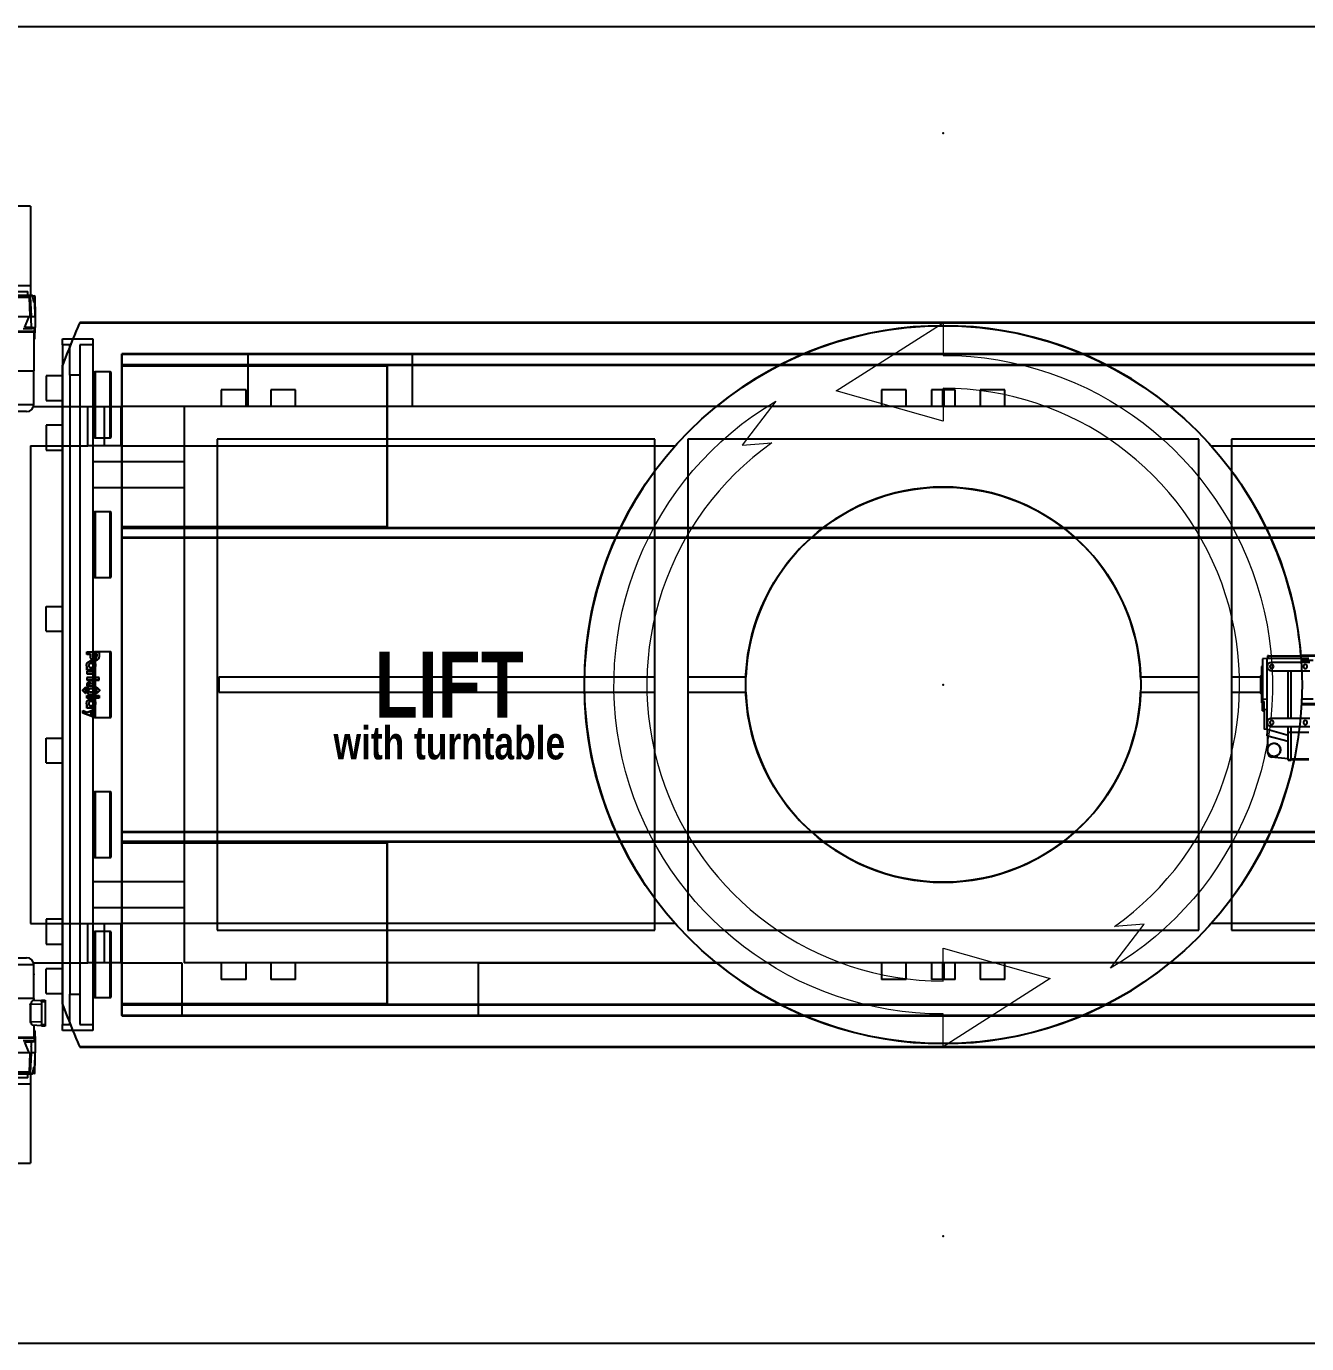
# Model space of a CAD drawing. Header units: millimetres. Extents: x 1215 to 9785, y -901 to 5802.
# Drawn here: x 1698.1 to 2086.9, y 5226.5 to 5626.5 of the extents above; entities that cross this region are included whole.
import ezdxf

# ---------------------------------------------------------------- set-up
doc = ezdxf.new("R2010")
doc.units = ezdxf.units.MM
doc.set_wipeout_variables(frame=1)
doc.linetypes.add('PHANTOM', pattern=[12.7, 6.35, -1.27, 1.27, -1.27, 1.27, -1.27])
doc.layers.add('PK24-LABEL', color=7, linetype='Continuous')
doc.layers.add('PK24-LOGO', color=7, linetype='Continuous')
for name, color, linetype, true_color in [('PK24-SYS-ROOM', 8, 'Continuous', 0x808080), ('PK24E-COMP-PALLET', 132, 'Continuous', 0x00b7c8), ('PK24E-HELPER', 253, 'PHANTOM', 0xa1a1a1), ('PK24E-SYS-LIFT', 31, 'Continuous', 0xffcc5a)]:
    doc.layers.add(name, color=color, linetype=linetype, true_color=true_color)
doc.layers.add('PK24E-TTARROW', color=20, linetype='Continuous', lineweight=20, true_color=0xf54b32)
doc.styles.add('Impact', font='impact.ttf', dxfattribs={"height": 5})

# ---------------------------------------------------------------- blocks, each defined once
blk = doc.blocks.new('LOGO----DECOR-PK24')
at = {"layer": 'PK24-LOGO'}
for p, q in [((-10, 2.13), (-8.71, 2.13)), ((-10, -1.62), (-10, 2.13)), ((-9.29, 1.47), (-9.29, 0.11)), ((-8.76, 1.47), (-9.29, 1.47)), ((-9.29, 0.11), (-8.76, 0.11)), ((-8.61, 1.46), (-8.76, 1.47)), ((-8.76, 0.11), (-8.61, 0.13)), ((-8.71, 2.13), (-8.43, 2.11)), ((-8.48, 1.42), (-8.61, 1.46)), ((-8.61, 0.13), (-8.48, 0.17)), ((-8.36, 1.35), (-8.48, 1.42)), ((-8.48, 0.17), (-8.36, 0.23)), ((-8.43, 2.11), (-8.3, 2.07)), ((-8.26, 1.27), (-8.36, 1.35)), ((-8.36, 0.23), (-8.26, 0.31)), ((-8.3, 2.07), (-8.17, 2.03)), ((-8.19, 1.17), (-8.26, 1.27)), ((-8.26, 0.31), (-8.19, 0.41)), ((-8.13, 1.05), (-8.19, 1.17)), ((-8.19, 0.41), (-8.13, 0.53)), ((-8.17, 2.03), (-7.94, 1.9)), ((-8.09, 0.93), (-8.13, 1.05)), ((-8.13, 0.53), (-8.09, 0.66)), ((-8.08, 0.79), (-8.09, 0.93)), ((-8.09, 0.66), (-8.08, 0.79)), ((-7.94, 1.9), (-7.74, 1.74)), ((-7.74, 1.74), (-7.58, 1.55)), ((-7.58, 0.04), (-7.74, -0.16)), ((-7.58, 1.55), (-7.46, 1.32)), ((-7.46, 0.27), (-7.58, 0.04)), ((-7.46, 1.32), (-7.38, 1.06)), ((-7.38, 0.52), (-7.46, 0.27)), ((-7.38, 1.06), (-7.36, 0.79)), ((-7.36, 0.79), (-7.38, 0.52)), ((-7.19, -0.02), (-7.16, 0.13)), ((-7.16, 0.13), (-7.11, 0.26)), ((-7.11, 0.26), (-6.98, 0.49)), ((-6.98, 0.49), (-6.82, 0.68)), ((-6.82, 0.68), (-6.62, 0.82)), ((-6.62, 0.82), (-6.41, 0.92)), ((-6.42, 0.06), (-6.48, -0.05)), ((-6.33, 0.17), (-6.42, 0.06)), ((-6.41, 0.92), (-6.19, 0.98)), ((-6.23, 0.25), (-6.33, 0.17)), ((-6.11, 0.31), (-6.23, 0.25)), ((-6.19, 0.98), (-5.97, 1)), ((-5.98, 0.35), (-6.11, 0.31)), ((-5.84, 0.36), (-5.98, 0.35)), ((-5.97, 1), (-5.74, 0.98)), ((-5.71, 0.35), (-5.84, 0.36)), ((-5.74, 0.98), (-5.53, 0.92)), ((-5.58, 0.31), (-5.71, 0.35)), ((-5.47, 0.24), (-5.58, 0.31)), ((-5.53, 0.92), (-5.35, 0.82)), ((-5.37, 0.16), (-5.47, 0.24)), ((-5.29, 0.06), (-5.37, 0.16)), ((-5.35, 0.82), (-5.21, 0.7)), ((-5.23, -0.06), (-5.29, 0.06)), ((-5.21, 0.7), (-5.21, 0.95)), ((-5.21, 0.95), (-4.5, 0.95)), ((-4.5, 0.95), (-4.5, -1.62)), ((-3.41, 0.95), (-4.11, 0.95)), ((-4.11, 0.95), (-4.11, -1.62)), ((-3.41, 0.53), (-3.41, 0.95)), ((-3.36, 0.62), (-3.41, 0.53)), ((-3.37, -0.03), (-3.32, 0.06)), ((-3.29, 0.71), (-3.36, 0.62)), ((-3.32, 0.06), (-3.26, 0.13)), ((-3.22, 0.78), (-3.29, 0.71)), ((-3.26, 0.13), (-3.19, 0.19)), ((-3.14, 0.84), (-3.22, 0.78)), ((-3.19, 0.19), (-3.11, 0.23)), ((-3.05, 0.89), (-3.14, 0.84)), ((-3.11, 0.23), (-3.02, 0.26)), ((-2.94, 0.92), (-3.05, 0.89)), ((-3.02, 0.26), (-2.92, 0.27)), ((-2.83, 0.94), (-2.94, 0.92)), ((-2.92, 0.27), (-2.42, 0.27)), ((-2.7, 0.95), (-2.83, 0.94)), ((-2.42, 0.95), (-2.7, 0.95)), ((-2.42, 0.27), (-2.42, 0.95)), ((-1.42, 2.13), (-2.13, 2.13)), ((-2.13, 2.13), (-2.13, -1.62)), ((-1.42, -1.62), (-1.42, 2.13)), ((-0.37, 0.95), (-1.42, -0.33)), ((-0.61, -0.33), (0.44, 0.95)), ((0.44, 0.95), (-0.37, 0.95)), ((0.44, 0.19), (0.36, -0.06)), ((0.56, 0.41), (0.44, 0.19)), ((0.72, 0.61), (0.56, 0.41)), ((0.92, 0.77), (0.72, 0.61)), ((0.77, 1.32), (0.79, 1.37)), ((0.78, 1.26), (0.77, 1.32)), ((0.81, 1.24), (0.78, 1.26)), ((0.79, 1.37), (1.61, 2.19)), ((0.85, 1.23), (0.81, 1.24)), ((0.89, 1.24), (0.85, 1.23)), ((1.07, 1.32), (0.89, 1.24)), ((1.15, 0.9), (0.92, 0.77)), ((1.27, 1.37), (1.07, 1.32)), ((1.07, -0.08), (1.13, 0.03)), ((1.13, 0.03), (1.21, 0.12)), ((1.4, 0.98), (1.15, 0.9)), ((1.21, 0.12), (1.3, 0.2)), ((1.46, 1.41), (1.27, 1.37)), ((1.3, 0.2), (1.41, 0.26)), ((1.67, 1), (1.4, 0.98)), ((1.41, 0.26), (1.54, 0.3)), ((1.67, 1.42), (1.46, 1.41)), ((1.54, 0.3), (1.67, 0.31)), ((1.61, 2.19), (1.67, 2.21)), ((1.67, 2.21), (1.73, 2.19)), ((1.87, 1.41), (1.67, 1.42)), ((1.94, 0.98), (1.67, 1)), ((1.67, 0.31), (1.8, 0.3)), ((1.73, 2.19), (2.54, 1.37)), ((1.8, 0.3), (1.92, 0.26)), ((2.07, 1.37), (1.87, 1.41)), ((1.92, 0.26), (2.03, 0.2)), ((2.19, 0.9), (1.94, 0.98)), ((2.03, 0.2), (2.13, 0.12)), ((2.26, 1.32), (2.07, 1.37)), ((2.13, 0.12), (2.2, 0.03)), ((2.41, 0.77), (2.19, 0.9)), ((2.2, 0.03), (2.26, -0.08)), ((2.45, 1.24), (2.26, 1.32)), ((2.61, 0.61), (2.41, 0.77)), ((2.48, 1.23), (2.45, 1.24)), ((2.52, 1.24), (2.48, 1.23)), ((2.55, 1.26), (2.52, 1.24)), ((2.54, 1.37), (2.57, 1.32)), ((2.57, 1.32), (2.55, 1.26)), ((2.78, 0.41), (2.61, 0.61)), ((2.9, 0.19), (2.78, 0.41)), ((2.98, -0.06), (2.9, 0.19)), ((3.31, 2.13), (4.01, 2.13)), ((3.31, -1.62), (3.31, 2.13)), ((4.01, 2.13), (4.01, -1.62)), ((4.37, -0.02), (4.4, 0.13)), ((4.4, 0.13), (4.45, 0.26)), ((4.45, 0.26), (4.58, 0.49)), ((4.58, 0.49), (4.74, 0.68)), ((4.74, 0.68), (4.93, 0.82)), ((4.93, 0.82), (5.15, 0.92)), ((5.14, 0.06), (5.08, -0.05)), ((5.23, 0.17), (5.14, 0.06)), ((5.15, 0.92), (5.37, 0.98)), ((5.33, 0.25), (5.23, 0.17)), ((5.45, 0.31), (5.33, 0.25)), ((5.37, 0.98), (5.59, 1)), ((5.58, 0.35), (5.45, 0.31)), ((5.72, 0.36), (5.58, 0.35)), ((5.59, 1), (5.82, 0.98)), ((5.85, 0.35), (5.72, 0.36)), ((5.82, 0.98), (6.03, 0.92)), ((5.98, 0.31), (5.85, 0.35)), ((6.09, 0.24), (5.98, 0.31)), ((6.03, 0.92), (6.21, 0.82)), ((6.19, 0.16), (6.09, 0.24)), ((6.27, 0.06), (6.19, 0.16)), ((6.21, 0.82), (6.35, 0.7)), ((6.32, -0.06), (6.27, 0.06)), ((6.35, 0.7), (6.35, 0.95)), ((6.35, 0.95), (7.06, 0.95)), ((7.06, 0.95), (7.06, -1.62)), ((8.33, -1.51), (7.31, 0.95)), ((7.31, 0.95), (8.05, 0.95)), ((8.05, 0.95), (8.68, -0.63)), ((10, 0.95), (8.51, -2.81)), ((8.68, -0.63), (9.27, 0.95)), ((9.27, 0.95), (10, 0.95)), ((-9.29, -1.62), (-10, -1.62)), ((-8.71, -0.55), (-9.29, -0.55)), ((-9.29, -0.55), (-9.29, -1.62)), ((-8.43, -0.52), (-8.71, -0.55)), ((-8.3, -0.49), (-8.43, -0.52)), ((-8.17, -0.44), (-8.3, -0.49)), ((-7.94, -0.32), (-8.17, -0.44)), ((-7.74, -0.16), (-7.94, -0.32)), ((-7.22, -0.33), (-7.21, -0.17)), ((-7.21, -0.5), (-7.22, -0.33)), ((-7.21, -0.17), (-7.19, -0.02)), ((-7.19, -0.65), (-7.21, -0.5)), ((-7.16, -0.79), (-7.19, -0.65)), ((-7.1, -0.92), (-7.16, -0.79)), ((-6.97, -1.15), (-7.1, -0.92)), ((-6.81, -1.34), (-6.97, -1.15)), ((-6.62, -1.48), (-6.81, -1.34)), ((-6.41, -1.59), (-6.62, -1.48)), ((-6.52, -0.18), (-6.53, -0.33)), ((-6.53, -0.33), (-6.52, -0.47)), ((-6.48, -0.05), (-6.52, -0.18)), ((-6.52, -0.47), (-6.48, -0.6)), ((-6.48, -0.6), (-6.42, -0.72)), ((-6.42, -0.72), (-6.33, -0.82)), ((-6.19, -1.65), (-6.41, -1.59)), ((-6.33, -0.82), (-6.23, -0.9)), ((-6.23, -0.9), (-6.11, -0.97)), ((-5.98, -1.67), (-6.19, -1.65)), ((-6.11, -0.97), (-5.98, -1.01)), ((-5.98, -1.01), (-5.84, -1.02)), ((-5.74, -1.65), (-5.98, -1.67)), ((-5.84, -1.02), (-5.71, -1.01)), ((-5.53, -1.57), (-5.74, -1.65)), ((-5.71, -1.01), (-5.58, -0.97)), ((-5.58, -0.97), (-5.47, -0.9)), ((-5.35, -1.47), (-5.53, -1.57)), ((-5.47, -0.9), (-5.37, -0.82)), ((-5.37, -0.82), (-5.29, -0.72)), ((-5.21, -1.33), (-5.35, -1.47)), ((-5.29, -0.72), (-5.23, -0.6)), ((-5.2, -0.19), (-5.23, -0.06)), ((-5.23, -0.6), (-5.2, -0.47)), ((-5.21, -1.62), (-5.21, -1.33)), ((-5.21, -1.33), (-5.21, -1.33)), ((-4.5, -1.62), (-5.21, -1.62)), ((-5.19, -0.33), (-5.2, -0.19)), ((-5.2, -0.47), (-5.19, -0.33)), ((-4.11, -1.62), (-3.41, -1.62)), ((-3.41, -0.21), (-3.4, -0.12)), ((-3.41, -1.62), (-3.41, -0.21)), ((-3.4, -0.12), (-3.37, -0.03)), ((-2.13, -1.62), (-1.42, -1.62)), ((-1.42, -0.33), (-0.37, -1.62)), ((0.44, -1.62), (-0.61, -0.33)), ((-0.37, -1.62), (0.44, -1.62)), ((0.36, -0.06), (0.33, -0.33)), ((0.33, -0.33), (0.36, -0.6)), ((0.36, -0.6), (0.44, -0.85)), ((0.44, -0.85), (0.56, -1.08)), ((0.56, -1.08), (0.72, -1.28)), ((0.72, -1.28), (0.92, -1.44)), ((0.77, -1.98), (0.78, -1.93)), ((0.79, -2.04), (0.77, -1.98)), ((0.78, -1.93), (0.81, -1.9)), ((1.61, -2.85), (0.79, -2.04)), ((0.81, -1.9), (0.85, -1.89)), ((0.85, -1.89), (0.89, -1.9)), ((0.89, -1.9), (1.07, -1.98)), ((0.92, -1.44), (1.15, -1.56)), ((1.02, -0.33), (1.03, -0.2)), ((1.03, -0.46), (1.02, -0.33)), ((1.03, -0.2), (1.07, -0.08)), ((1.07, -0.59), (1.03, -0.46)), ((1.13, -0.7), (1.07, -0.59)), ((1.07, -1.98), (1.27, -2.04)), ((1.21, -0.79), (1.13, -0.7)), ((1.15, -1.56), (1.4, -1.64)), ((1.3, -0.87), (1.21, -0.79)), ((1.27, -2.04), (1.46, -2.07)), ((1.41, -0.93), (1.3, -0.87)), ((1.4, -1.64), (1.67, -1.67)), ((1.54, -0.97), (1.41, -0.93)), ((1.46, -2.07), (1.67, -2.09)), ((1.67, -0.98), (1.54, -0.97)), ((1.67, -2.88), (1.61, -2.85)), ((1.8, -0.97), (1.67, -0.98)), ((1.67, -1.67), (1.94, -1.64)), ((1.67, -2.09), (1.87, -2.07)), ((1.73, -2.85), (1.67, -2.88)), ((2.54, -2.04), (1.73, -2.85)), ((1.92, -0.93), (1.8, -0.97)), ((1.87, -2.07), (2.07, -2.04)), ((2.03, -0.87), (1.92, -0.93)), ((1.94, -1.64), (2.19, -1.56)), ((2.13, -0.79), (2.03, -0.87)), ((2.07, -2.04), (2.26, -1.98)), ((2.2, -0.7), (2.13, -0.79)), ((2.19, -1.56), (2.41, -1.44)), ((2.26, -0.59), (2.2, -0.7)), ((2.26, -0.08), (2.3, -0.2)), ((2.3, -0.46), (2.26, -0.59)), ((2.26, -1.98), (2.45, -1.9)), ((2.3, -0.2), (2.31, -0.33)), ((2.31, -0.33), (2.3, -0.46)), ((2.41, -1.44), (2.61, -1.28)), ((2.45, -1.9), (2.48, -1.89)), ((2.48, -1.89), (2.52, -1.9)), ((2.52, -1.9), (2.55, -1.93)), ((2.57, -1.98), (2.54, -2.04)), ((2.55, -1.93), (2.57, -1.98)), ((2.61, -1.28), (2.78, -1.08)), ((2.78, -1.08), (2.9, -0.85)), ((2.9, -0.85), (2.98, -0.6)), ((3, -0.33), (2.98, -0.06)), ((2.98, -0.6), (3, -0.33)), ((4.01, -1.62), (3.31, -1.62)), ((4.34, -0.17), (4.37, -0.02)), ((4.34, -0.33), (4.34, -0.17)), ((4.34, -0.5), (4.34, -0.33)), ((4.37, -0.65), (4.34, -0.5)), ((4.4, -0.79), (4.37, -0.65)), ((4.46, -0.92), (4.4, -0.79)), ((4.59, -1.15), (4.46, -0.92)), ((4.75, -1.34), (4.59, -1.15)), ((4.94, -1.48), (4.75, -1.34)), ((5.15, -1.59), (4.94, -1.48)), ((5.04, -0.18), (5.03, -0.33)), ((5.03, -0.33), (5.04, -0.47)), ((5.08, -0.05), (5.04, -0.18)), ((5.04, -0.47), (5.08, -0.6)), ((5.08, -0.6), (5.14, -0.72)), ((5.14, -0.72), (5.23, -0.82)), ((5.37, -1.65), (5.15, -1.59)), ((5.23, -0.82), (5.33, -0.9)), ((5.33, -0.9), (5.45, -0.97)), ((5.58, -1.67), (5.37, -1.65)), ((5.45, -0.97), (5.58, -1.01)), ((5.58, -1.01), (5.72, -1.02)), ((5.81, -1.65), (5.58, -1.67)), ((5.72, -1.02), (5.85, -1.01)), ((6.03, -1.57), (5.81, -1.65)), ((5.85, -1.01), (5.98, -0.97)), ((5.98, -0.97), (6.09, -0.9)), ((6.21, -1.47), (6.03, -1.57)), ((6.09, -0.9), (6.19, -0.82)), ((6.19, -0.82), (6.27, -0.72)), ((6.35, -1.33), (6.21, -1.47)), ((6.27, -0.72), (6.32, -0.6)), ((6.36, -0.19), (6.32, -0.06)), ((6.32, -0.6), (6.36, -0.47)), ((6.35, -1.62), (6.35, -1.33)), ((6.35, -1.33), (6.35, -1.33)), ((7.06, -1.62), (6.35, -1.62)), ((6.37, -0.33), (6.36, -0.19)), ((6.36, -0.47), (6.37, -0.33)), ((7.8, -2.81), (8.33, -1.51)), ((8.51, -2.81), (7.8, -2.81))]:
    blk.add_line(p, q, dxfattribs=at)
blk = doc.blocks.new('*U17')
blk.add_wipeout([(-262.27, 110), (262.27, 110), (267.5, 96.99), (267.5, -96.99), (262.27, -110), (-262.27, -110), (-267.5, -96.99), (-267.5, 96.99)])
at = {"layer": 'PK24E-COMP-PALLET'}
for p, q in [((262.27, 110), (-262.27, 110)), ((249.45, 100.42), (-249.45, 100.42)), ((249.45, -100.42), (249.45, 100.42)), ((249.45, 97.11), (-249.45, 97.11)), ((168.92, 47.89), (168.92, 96.89)), ((249.45, 96.89), (168.92, 96.89)), ((267.5, -96.99), (267.5, 96.99)), ((249.45, 47.67), (-249.45, 47.67)), ((249.45, 44.65), (-249.45, 44.65)), ((249.45, 47.89), (168.92, 47.89)), ((249.45, -44.65), (-249.45, -44.65)), ((249.45, -47.67), (-249.45, -47.67)), ((168.92, -96.89), (168.92, -47.89)), ((249.45, -47.89), (168.92, -47.89)), ((249.45, -97.11), (-249.45, -97.11)), ((249.45, -96.89), (168.92, -96.89)), ((249.45, -100.42), (-249.45, -100.42)), ((262.27, -110), (-262.27, -110))]:
    blk.add_line(p, q, dxfattribs=at)
for start, end in [(20.4566, 23.3531), (336.6469, 339.5434)]:
    blk.add_arc((7.5, 0), 277.5, start, end, dxfattribs=at)
at = {"layer": 'PK24E-HELPER'}
blk.add_point((0, 0), dxfattribs=at)
at = {"linetype": 'Continuous', "rotation": 90}
blk.add_blockref('LOGO----DECOR-PK24', (258.48, 0), dxfattribs=at)
blk = doc.blocks.new('*U51')
at = {"layer": 'PK24-SYS-ROOM'}
blk.add_lwpolyline([(-391.5, -200), (-391.5, 200), (456.5, 200), (456.5, -200)], close=True, dxfattribs=at)
at = {"layer": 'PK24-SYS-ROOM', "rotation": 180}
blk.add_blockref('*U17', (0, 0), dxfattribs=at)
blk = doc.blocks.new('ELIFTTT-CHASIS--TOP-COMP-PKE24')
at = {"layer": 'PK24E-HELPER'}
for p in [(0, 167.5), (0, -167.5)]:
    blk.add_point(p, dxfattribs=at)
at = {"layer": 'PK24E-SYS-LIFT'}
for p, q in [((-277.25, 145.25), (-287.25, 145.25)), ((-277.25, 145.25), (-277.25, 121.25)), ((-287.25, 121.25), (-277.25, 121.25)), ((-277.25, 121.25), (-277.25, 118.3)), ((-287.24, 117.91), (-277.26, 117.91)), ((-287.22, 118.3), (-277.28, 118.3)), ((-277.55, 117.61), (-286.95, 117.61)), ((-286.47, 119.4), (-278.03, 119.4)), ((-277.97, 118.3), (-278.03, 119.4)), ((-277.26, 117.91), (-277.55, 117.61)), ((-277.34, 111.91), (-277.55, 117.61)), ((-277.26, 117.91), (-277.28, 118.3)), ((-277.28, 118.3), (-276.68, 118.3)), ((-277.26, 117.91), (-277.04, 111.91)), ((-276.61, 118.05), (-276.06, 118.05)), ((-276.18, 116.1), (-275.94, 116.1)), ((-275.79, 111.75), (-275.94, 116.1)), ((-275.86, 117.85), (-275.75, 111.75)), ((-286.81, 111.75), (-277.69, 111.75)), ((-277.13, 108), (-279.43, 108)), ((-277.69, 111.75), (-279.06, 108.55)), ((-279.06, 108.55), (-276.83, 108.55)), ((-277.69, 111.75), (-277.41, 111.75)), ((-277.41, 111.75), (-277.34, 111.91)), ((-277.03, 111.69), (-277.34, 111.91)), ((-276.78, 108.41), (-277.13, 108)), ((-276.81, 108), (-277.13, 108)), ((-277.04, 111.91), (-277.03, 111.69)), ((-277.04, 111.75), (-275.67, 111.75)), ((-276.97, 109.94), (-277.03, 111.69)), ((-276.78, 108.41), (-275.73, 108.41)), ((-276, 108.14), (-275.73, 108.41)), ((-276, 107.35), (-276, 108.31)), ((-275.86, 105.25), (-275.81, 108.33)), ((-275.73, 108.41), (-275.67, 111.75)), ((-288.5, 107.35), (-276, 107.35)), ((-282.25, 107.18), (-276.1, 107.18)), ((-276.1, 95.25), (-276.1, 107.18)), ((-276.1, 105.05), (-276.06, 105.05)), ((-161.2, 100.5), (-211.2, 100.5)), ((-211.2, 100.5), (-211.2, 84.5)), ((-161.2, 84.5), (-161.2, 100.5)), ((-288.4, 95.25), (-276.1, 95.25)), ((-276.2, 85.1), (-276.2, 95.25)), ((-288.3, 85.1), (-276.2, 85.1)), ((-276.28, 84.5), (-259.75, 84.5)), ((-259.75, 72.5), (-259.75, 84.5)), ((-259.75, 84.5), (-254.75, 84.5)), ((-254.75, 72.5), (-254.75, 84.5)), ((-254.75, 84.5), (-249.75, 84.5)), ((-249.75, 84.5), (-249.75, 72.5)), ((-211.2, 84.5), (-249.75, 84.5)), ((-68.85, 84.5), (-161.2, 84.5)), ((249.75, 84.5), (68.85, 84.5)), ((-278.4, 82.9), (-286.1, 82.9)), ((-277.25, 72.5), (-277.25, -72.5)), ((-277.25, 72.5), (-259.75, 72.5)), ((-254.75, 72.5), (-259.75, 72.5)), ((-249.75, 72.5), (-254.75, 72.5)), ((-249.75, 72.5), (-81.39, 72.5)), ((81.39, 72.5), (249.75, 72.5)), ((108.63, 9), (114.95, 9)), ((114.75, 8.8), (108.64, 8.8)), ((114.4, 8.7), (108.65, 8.7)), ((112.38, 7.3), (108.76, 7.3)), ((108.83, -6), (114.95, -6)), ((108.85, -5.7), (114.4, -5.7)), ((114.75, -5.8), (108.85, -5.8)), ((108.92, -4.3), (112.38, -4.3)), ((-277.25, -72.5), (-259.75, -72.5)), ((-259.75, -84.5), (-259.75, -72.5)), ((-259.75, -72.5), (-254.75, -72.5)), ((-254.75, -84.5), (-254.75, -72.5)), ((-254.75, -72.5), (-249.75, -72.5)), ((-249.75, -72.5), (-249.75, -84.5)), ((-81.39, -72.5), (-249.75, -72.5)), ((249.75, -72.5), (81.39, -72.5)), ((-286.1, -82.9), (-278.4, -82.9)), ((-276.2, -85.1), (-288.3, -85.1)), ((-276.28, -84.5), (-259.75, -84.5)), ((-276.2, -87.8), (-276.2, -85.1)), ((-276.2, -88.12), (-276.2, -87.8)), ((-254.75, -84.5), (-259.75, -84.5)), ((-249.75, -84.5), (-254.75, -84.5)), ((-249.75, -84.5), (-231.25, -84.5)), ((-231.25, -84.5), (-231.25, -100.5)), ((-141.25, -84.5), (-68.85, -84.5)), ((-141.25, -84.5), (-141.25, -100.5)), ((68.85, -84.5), (171.2, -84.5)), ((-276.2, -95.25), (-276.2, -88.12)), ((-276.1, -95.25), (-288.4, -95.25)), ((-273.85, -95.9), (-276.71, -96.05)), ((-276.1, -96.02), (-276.1, -95.25)), ((-273.85, -96.28), (-273.85, -95.78)), ((-273.85, -95.78), (-272.75, -95.78)), ((-272.75, -95.78), (-272.75, -96.28)), ((-277.3, -97.08), (-277.3, -102.38)), ((-277.3, -97.08), (-277.25, -97.08)), ((-273.85, -97), (-277.25, -97.08)), ((-277.25, -97.01), (-277.25, -97.08)), ((-277.25, -97.08), (-277.25, -102.38)), ((-277.25, -97.08), (-277.25, -97.08)), ((-272.75, -96.28), (-273.85, -96.28)), ((-273.85, -96.28), (-273.85, -103.18)), ((-272.75, -96.28), (-272.75, -103.18)), ((-277.3, -102.38), (-277.25, -102.38)), ((-273.85, -102.45), (-277.25, -102.38)), ((-277.25, -102.38), (-277.25, -102.38)), ((-277.25, -102.45), (-277.25, -102.38)), ((-273.85, -103.56), (-276.71, -103.41)), ((-276.1, -107.18), (-276.1, -103.44)), ((-273.85, -103.18), (-272.75, -103.18)), ((-273.85, -103.68), (-273.85, -103.18)), ((-272.75, -103.68), (-273.85, -103.68)), ((-272.75, -103.18), (-272.75, -103.68)), ((-231.25, -100.5), (-141.25, -100.5)), ((-276, -107.35), (-288.5, -107.35)), ((-276.1, -107.18), (-282.25, -107.18)), ((-276.06, -105.05), (-276.1, -105.05)), ((-276, -108.31), (-276, -107.35)), ((-275.86, -105.25), (-275.81, -108.33)), ((-277.69, -111.75), (-286.81, -111.75)), ((-279.43, -108), (-277.13, -108)), ((-279.06, -108.55), (-277.69, -111.75)), ((-276.83, -108.55), (-279.06, -108.55)), ((-277.41, -111.75), (-277.69, -111.75)), ((-277.55, -117.61), (-277.34, -111.91)), ((-277.41, -111.75), (-277.34, -111.91)), ((-277.03, -111.69), (-277.34, -111.91)), ((-277.04, -111.91), (-277.26, -117.91)), ((-276.78, -108.41), (-277.13, -108)), ((-277.13, -108), (-276.81, -108)), ((-277.04, -111.91), (-277.03, -111.69)), ((-275.67, -111.75), (-277.04, -111.75)), ((-276.97, -109.94), (-277.03, -111.69)), ((-275.73, -108.41), (-276.78, -108.41)), ((-275.73, -108.41), (-276, -108.14)), ((-275.94, -116.1), (-275.79, -111.75)), ((-275.86, -117.85), (-275.75, -111.75)), ((-275.67, -111.75), (-275.73, -108.41)), ((-275.96, -115.62), (-275.92, -115.63)), ((-275.88, -114.18), (-275.91, -114.17)), ((-277.26, -117.91), (-287.24, -117.91)), ((-277.28, -118.3), (-287.22, -118.3)), ((-286.95, -117.61), (-277.55, -117.61)), ((-278.03, -119.4), (-286.47, -119.4)), ((-278.03, -119.4), (-277.97, -118.3)), ((-277.55, -117.61), (-277.26, -117.91)), ((-277.28, -118.3), (-277.26, -117.91)), ((-276.68, -118.3), (-277.28, -118.3)), ((-277.25, -118.3), (-277.25, -121.25)), ((-276.06, -118.05), (-276.61, -118.05)), ((-275.94, -116.1), (-276.18, -116.1)), ((-287.25, -121.25), (-277.25, -121.25)), ((-277.25, -121.25), (-277.25, -145.25)), ((-287.25, -145.25), (-277.25, -145.25))]:
    blk.add_line(p, q, dxfattribs=at)
for radius in [109, 60]:
    blk.add_circle((0, 0), radius, dxfattribs=at)
for centre, radius, start, end in [((-276.75, 117), 0.45, 335.4253, 47.7547), ((-276.06, 117.85), 0.2, 1, 90), ((-276.2, 107.35), 0.2, 300, 0), ((-276.06, 105.25), 0.2, 270, 359), ((-278.4, 85.1), 2.2, 270, 0), ((-278.4, -85.1), 2.2, 0, 90), ((-282.25, -93.43), 6.15, 323.5945, 324.3984), ((-282.25, -106.03), 6.15, 35.6016, 36.4055), ((-276.2, -107.35), 0.2, 0, 60), ((-276.06, -105.25), 0.2, 1, 90), ((-276.75, -117), 0.45, 312.2453, 24.5747), ((-276.06, -117.85), 0.2, 270, 359)]:
    blk.add_arc(centre, radius, start, end, dxfattribs=at)
for centre, major_axis, ratio, start_param, end_param in [((-305.67, 111.06), (0, 29.91), 0.99939, 4.886651, 4.956033), ((-304.57, 27.64), (17.65, 106.42), 0.210212, 5.610299, 5.630699), ((-305.37, 85.52), (26.34, 26.35), 0.507143, 6.067743, 6.075233), ((-282.25, -93.8), (4.43, 4.6), 0.92858, 4.894943, 5.068696), ((-282.25, -105.66), (-4.43, 4.6), 0.92858, 4.356082, 4.529835), ((-304.57, -27.64), (-17.65, 106.42), 0.210216, 3.79411, 3.814504), ((-305.37, -85.52), (-26.34, 26.35), 0.507159, 3.349555, 3.357045), ((-305.67, -111.06), (0, 29.91), 0.99939, 4.468745, 4.538127)]:
    blk.add_ellipse(centre, major_axis=major_axis, ratio=ratio, start_param=start_param, end_param=end_param, dxfattribs=at)
for points, knots in [([(-276.67, 118.28), (-276.67, 118.28), (-276.67, 118.3), (-276.68, 118.3), (-276.68, 118.3)], [0, 0, 0, 0, 0.485402, 1, 1, 1, 1]), ([(-276.18, 116.1), (-276.19, 116.11), (-276.21, 116.12), (-276.22, 116.18), (-276.23, 116.23), (-276.24, 116.25)], [0, 0, 0, 0, 0.43316, 0.866325, 1, 1, 1, 1]), ([(-276, 108.31), (-276, 108.31), (-276, 108.34), (-276.02, 108.35), (-276.08, 108.36), (-276.16, 108.34), (-276.27, 108.29), (-276.41, 108.23), (-276.58, 108.14), (-276.73, 108.05), (-276.81, 108)], [0, 0, 0, 0, 0.053259, 0.184632, 0.316005, 0.44367, 0.571338, 0.702705, 0.834078, 1, 1, 1, 1]), ([(-276.2, -87.8), (-276.2, -87.8), (-276.2, -87.81), (-276.2, -87.83), (-276.2, -87.87), (-276.2, -87.92), (-276.2, -87.98), (-276.2, -88.03), (-276.2, -88.08), (-276.2, -88.11), (-276.2, -88.12), (-276.2, -88.12), (-276.2, -88.12)], [0, 0, 0, 0, 0.106425, 0.212833, 0.319704, 0.427399, 0.535627, 0.643879, 0.751778, 0.859172, 0.966191, 1, 1, 1, 1]), ([(-276.81, -108), (-276.72, -108.05), (-276.5, -108.18), (-276.29, -108.29), (-276.15, -108.34), (-276.07, -108.36), (-276.03, -108.35), (-276, -108.34), (-276, -108.31), (-276, -108.31)], [0, 0, 0, 0, 0.189659, 0.44506, 0.57653, 0.707999, 0.799497, 0.930008, 1, 1, 1, 1]), ([(-275.92, -114.19), (-275.92, -114.19), (-275.93, -114.2), (-275.94, -114.28), (-275.96, -114.44), (-275.97, -114.66), (-275.99, -114.9), (-275.99, -115.15), (-275.99, -115.36), (-275.98, -115.53), (-275.97, -115.62), (-275.97, -115.62), (-275.96, -115.61)], [0, 0, 0, 0, 0.009511, 0.124894, 0.240611, 0.356456, 0.472081, 0.587302, 0.702221, 0.817124, 0.932235, 1, 1, 1, 1]), ([(-275.89, -114.18), (-275.89, -114.18), (-275.89, -114.16), (-275.89, -114.22), (-275.9, -114.37), (-275.9, -114.62), (-275.9, -114.9), (-275.91, -115.18), (-275.91, -115.43), (-275.92, -115.58), (-275.92, -115.64), (-275.92, -115.63), (-275.92, -115.63)], [0, 0, 0, 0, 0.000422, 0.125216, 0.249969, 0.374831, 0.499914, 0.625089, 0.750116, 0.875001, 0.999834, 1, 1, 1, 1]), ([(-275.92, -115.24), (-275.92, -115.23), (-275.92, -115.15), (-275.91, -114.97), (-275.9, -114.73), (-275.9, -114.53), (-275.9, -114.43), (-275.9, -114.39)], [0, 0, 0, 0, 0.041978, 0.30628, 0.570431, 0.834353, 1, 1, 1, 1]), ([(-275.9, -114.39), (-275.9, -114.33), (-275.9, -114.24), (-275.91, -114.21), (-275.91, -114.2)], [0, 0, 0, 0, 0.571187, 1, 1, 1, 1]), ([(-276.68, -118.3), (-276.68, -118.3), (-276.67, -118.3), (-276.67, -118.28), (-276.67, -118.28)], [0, 0, 0, 0, 0.487803, 1, 1, 1, 1]), ([(-276.24, -116.25), (-276.23, -116.21), (-276.21, -116.14), (-276.19, -116.1), (-276.19, -116.1), (-276.18, -116.1)], [0, 0, 0, 0, 0.432931, 0.865827, 1, 1, 1, 1])]:
    blk.add_open_spline(points, degree=3, knots=knots, dxfattribs=at)
blk = doc.blocks.new('ELIFTTT-TT--TOP-COMP-PKE24')
at = {"layer": 'PK24E-SYS-LIFT'}
for p, q in [((-267.5, 103.22), (-267.5, 105)), ((-267.5, 105), (-258.3, 105)), ((-258.3, 105), (-258.3, 103.22)), ((-265.25, 103.22), (-267.5, 103.22)), ((-267.5, 103.22), (-267.5, -103.22)), ((-265.25, 94), (-265.25, 103.22)), ((-258.3, 103.22), (-262.25, 103.22)), ((-262.25, 103.22), (-262.25, 94)), ((-258.3, 103.22), (-258.3, -103.22)), ((-267.5, 93.75), (-272.5, 93.75)), ((-272.5, 93.75), (-272.5, 86.25)), ((-262.25, 94), (-265.25, 94)), ((-265.25, 94), (-265.25, -94)), ((-262.25, 94), (-262.25, -94)), ((-257.8, 75.2), (-257.8, 94.8)), ((-253, 95), (-257.6, 95)), ((-257.6, 95), (-257.6, 75)), ((-253, 75), (-253, 95)), ((-252.8, 94.8), (-252.8, 75.2)), ((-219.25, 89.5), (-219.25, 84.5)), ((-211.75, 89.5), (-219.25, 89.5)), ((-211.75, 84.5), (-211.75, 89.5)), ((-204.25, 89.5), (-204.25, 84.5)), ((-196.75, 89.5), (-204.25, 89.5)), ((-196.75, 84.5), (-196.75, 89.5)), ((-18.75, 89.5), (-18.75, 84.5)), ((-11.25, 89.5), (-18.75, 89.5)), ((-11.25, 84.5), (-11.25, 89.5)), ((-3.6, 89.5), (-3.6, 84.5)), ((-3.6, 89.5), (-3.58, 89.5)), ((-3.58, 89.5), (-3.58, 84.5)), ((-0.17, 89.5), (-3.58, 89.5)), ((-0.17, 84.5), (-0.17, 89.5)), ((-0.17, 89.5), (0.17, 89.5)), ((0.17, 89.5), (0.17, 84.5)), ((3.58, 89.5), (0.17, 89.5)), ((3.58, 84.5), (3.58, 89.5)), ((3.58, 89.5), (3.6, 89.5)), ((3.6, 84.5), (3.6, 89.5)), ((11.25, 89.5), (11.25, 84.5)), ((18.75, 89.5), (11.25, 89.5)), ((18.75, 84.5), (18.75, 89.5)), ((-272.5, 86.25), (-267.5, 86.25)), ((-257.8, 88), (-258.3, 88)), ((-230.5, 84.5), (-230.5, -84.5)), ((230.5, 84.5), (-230.5, 84.5)), ((-258.3, 82), (-257.8, 82)), ((-267.5, 78.75), (-272.5, 78.75)), ((-272.5, 78.75), (-272.5, 71.25)), ((-257.6, 75), (-253, 75)), ((-87.6, 74.5), (-220.5, 74.5)), ((-220.5, 74.5), (-220.5, -74.5)), ((-87.6, -74.5), (-87.6, 74.5)), ((77.6, 74.5), (-77.6, 74.5)), ((-77.6, 74.5), (-77.6, -74.5)), ((77.6, -74.5), (77.6, 74.5)), ((220.5, 74.5), (87.6, 74.5)), ((87.6, 74.5), (87.6, -74.5)), ((-272.5, 71.25), (-267.5, 71.25)), ((-258.3, 67.75), (-230.5, 67.75)), ((-230.5, 59.75), (-258.3, 59.75)), ((-257.8, 32.7), (-257.8, 52.3)), ((-253, 52.5), (-257.6, 52.5)), ((-257.6, 52.5), (-257.6, 32.5)), ((-253, 32.5), (-253, 52.5)), ((-252.8, 52.3), (-252.8, 32.7)), ((-257.8, 45.5), (-258.3, 45.5)), ((-258.3, 39.5), (-257.8, 39.5)), ((-257.6, 32.5), (-253, 32.5)), ((-272.5, 16.25), (-272.5, 23.75)), ((-272.5, 23.75), (-267.5, 23.75)), ((-272.5, 16.25), (-267.5, 16.25)), ((-257.8, -9.8), (-257.8, 9.8)), ((-253, 10), (-257.6, 10)), ((-257.6, 10), (-257.6, -10)), ((-253, -10), (-253, 10)), ((-252.8, 9.8), (-252.8, -9.8)), ((98.42, 5.5), (98.42, 8.05)), ((98.42, 8.05), (111.02, 8.05)), ((98.52, 8.79), (98.52, 8.05)), ((98.82, 8.79), (98.52, 8.79)), ((98.82, 8.05), (98.82, 8.79)), ((98.82, 8.79), (110.62, 8.79)), ((96.92, 5.5), (96.62, 5.5)), ((96.62, 5.5), (96.62, 0)), ((98.42, 7.96), (96.92, 7.8)), ((96.92, 7.8), (96.92, 7.7)), ((96.92, 7.7), (96.92, 7.29)), ((96.92, 7.29), (96.92, 6.04)), ((96.92, 6.04), (96.92, 4.93)), ((96.92, 4.93), (96.92, 2.77)), ((98.42, -11.5), (98.42, 5.5)), ((111.32, 6.75), (99.67, 6.75)), ((99.67, 4.25), (111.32, 4.25)), ((104.72, -10.25), (104.72, 4.25)), ((105.72, -10.25), (105.72, 4.25)), ((-257.8, 3), (-258.3, 3)), ((-87.6, 2.25), (-220, 2.25)), ((-220, 2.25), (-220, -2.25)), ((-59.96, 2.25), (-77.6, 2.25)), ((77.6, 2.25), (59.96, 2.25)), ((96.42, 2.25), (87.6, 2.25)), ((96.62, 2.75), (96.52, 2.75)), ((96.52, 2.75), (96.52, -2.75)), ((96.62, 0), (96.62, -5.5)), ((96.92, 2.77), (96.92, 1.25)), ((96.92, 1.25), (96.92, 0)), ((96.92, 0), (96.92, -1.25)), ((-258.3, -3), (-257.8, -3)), ((-220, -2.25), (-87.6, -2.25)), ((-77.6, -2.25), (-59.96, -2.25)), ((59.96, -2.25), (77.6, -2.25)), ((87.6, -2.25), (96.42, -2.25)), ((96.52, -2.75), (96.62, -2.75)), ((96.92, -1.25), (96.92, -2.77)), ((96.92, -2.77), (96.92, -4.29)), ((96.62, -5.5), (96.92, -5.5)), ((96.92, -4.29), (98.42, -4.37)), ((96.92, -5.04), (96.92, -4.29)), ((96.92, -7.96), (96.92, -5.04)), ((97.52, -5.07), (96.92, -5.04)), ((96.92, -7.96), (97.52, -8.02)), ((97.52, -5.93), (97.52, -5.07)), ((97.52, -7.65), (97.52, -5.93)), ((98.42, -7.59), (97.52, -7.65)), ((-257.6, -10), (-253, -10)), ((98.42, -13.65), (98.42, -11.5)), ((111.32, -10.25), (99.67, -10.25)), ((97.52, -13.45), (98.42, -13.54)), ((98.42, -13.65), (98.42, -14.92)), ((104.72, -15.45), (98.42, -13.65)), ((98.42, -15.5), (98.42, -14.92)), ((98.42, -15.5), (98.62, -15.55)), ((98.62, -15.55), (104.72, -17.18)), ((98.62, -19.04), (98.62, -15.55)), ((99.67, -12.75), (111.32, -12.75)), ((104.72, -14.4), (104.72, -12.75)), ((104.72, -14.4), (105.72, -14.4)), ((104.72, -22.75), (104.72, -14.4)), ((105.72, -14.4), (105.72, -12.75)), ((105.72, -22.75), (105.72, -14.4)), ((105.72, -14.4), (111.02, -14.4)), ((-272.5, -16.25), (-267.5, -16.25)), ((-272.5, -23.75), (-272.5, -16.25)), ((98.62, -20.56), (98.62, -19.04)), ((-272.5, -23.75), (-267.5, -23.75)), ((98.62, -20.77), (98.62, -20.56)), ((99.72, -21.96), (104.72, -22.4)), ((104.72, -22.95), (104.72, -22.75)), ((104.72, -22.75), (105.72, -22.75)), ((104.72, -22.95), (105.72, -22.95)), ((105.72, -22.55), (111.02, -22.55)), ((105.72, -22.75), (111.02, -22.75)), ((105.72, -22.95), (105.72, -22.75)), ((-257.8, -52.3), (-257.8, -32.7)), ((-253, -32.5), (-257.6, -32.5)), ((-257.6, -32.5), (-257.6, -52.5)), ((-253, -52.5), (-253, -32.5)), ((-252.8, -32.7), (-252.8, -52.3)), ((-257.8, -39.5), (-258.3, -39.5)), ((-258.3, -45.5), (-257.8, -45.5)), ((-257.6, -52.5), (-253, -52.5)), ((-258.3, -59.75), (-230.5, -59.75)), ((-230.5, -67.75), (-258.3, -67.75)), ((-267.5, -71.25), (-272.5, -71.25)), ((-272.5, -71.25), (-272.5, -78.75)), ((-257.8, -94.8), (-257.8, -75.2)), ((-253, -75), (-257.6, -75)), ((-257.6, -75), (-257.6, -95)), ((-253, -95), (-253, -75)), ((-252.8, -75.2), (-252.8, -94.8)), ((-220.5, -74.5), (-87.6, -74.5)), ((-77.6, -74.5), (77.6, -74.5)), ((87.6, -74.5), (220.5, -74.5)), ((-272.5, -78.75), (-267.5, -78.75)), ((-257.8, -82), (-258.3, -82)), ((-267.5, -86.25), (-272.5, -86.25)), ((-272.5, -93.75), (-272.5, -86.25)), ((-258.3, -88), (-257.8, -88)), ((230.5, -84.5), (-230.5, -84.5)), ((-219.25, -84.5), (-219.25, -89.5)), ((-211.75, -89.5), (-211.75, -84.5)), ((-204.25, -84.5), (-204.25, -89.5)), ((-196.75, -89.5), (-196.75, -84.5)), ((-18.75, -84.5), (-18.75, -89.5)), ((-11.25, -89.5), (-11.25, -84.5)), ((-3.6, -84.5), (-3.6, -89.5)), ((-3.58, -84.5), (-3.58, -89.5)), ((-0.17, -89.5), (-0.17, -84.5)), ((0.17, -84.5), (0.17, -89.5)), ((3.58, -89.5), (3.58, -84.5)), ((3.6, -89.5), (3.6, -84.5)), ((11.25, -84.5), (11.25, -89.5)), ((18.75, -89.5), (18.75, -84.5)), ((-211.75, -89.5), (-219.25, -89.5)), ((-196.75, -89.5), (-204.25, -89.5)), ((-11.25, -89.5), (-18.75, -89.5)), ((-3.58, -89.5), (-3.6, -89.5)), ((-0.17, -89.5), (-3.58, -89.5)), ((0.17, -89.5), (-0.17, -89.5)), ((3.58, -89.5), (0.17, -89.5)), ((3.6, -89.5), (3.58, -89.5)), ((18.75, -89.5), (11.25, -89.5)), ((-272.5, -93.75), (-267.5, -93.75)), ((-265.25, -94), (-262.25, -94)), ((-265.25, -103.22), (-265.25, -94)), ((-262.25, -94), (-262.25, -103.22)), ((-257.6, -95), (-253, -95)), ((-267.5, -103.22), (-265.25, -103.22)), ((-267.5, -105), (-267.5, -103.22)), ((-262.25, -103.22), (-258.3, -103.22)), ((-258.3, -103.22), (-258.3, -105)), ((-258.3, -105), (-267.5, -105))]:
    blk.add_line(p, q, dxfattribs=at)
blk.add_circle((100.47, -19.8), 2, dxfattribs=at)
for centre, radius, start, end in [((0, 0), 109, 50.8258, 129.1742), ((-257.6, 94.8), 0.2, 90, 180), ((-253, 94.8), 0.2, 0, 90), ((-257.6, 75.2), 0.2, 180, 270), ((-253, 75.2), 0.2, 270, 0), ((0, 0), 109, 143.482, 178.8172), ((0, 0), 109, 4.6242, 36.518), ((0, 0), 60, 2.1491, 177.8509), ((-257.6, 52.3), 0.2, 90, 180), ((-253, 52.3), 0.2, 0, 90), ((-257.6, 32.7), 0.2, 180, 270), ((-253, 32.7), 0.2, 270, 0), ((-257.6, 9.8), 0.2, 90, 180), ((-253, 9.8), 0.2, 0, 90), ((99.67, 5.5), 1.25, 90, 180), ((99.67, 5.5), 1.25, 180, 270), ((99.77, 5.5), 0.6, 0, 180), ((99.77, 5.5), 0.6, 180, 0), ((109.97, 5.5), 0.6, 0, 180), ((109.97, 5.5), 0.6, 180, 0), ((96.52, 2.65), 0.1, 90, 180), ((0, 0), 109, 181.1828, 216.518), ((0, 0), 60, 182.1491, 270), ((0, 0), 60, 270, 357.8509), ((96.52, -2.65), 0.1, 180, 270), ((-257.6, -9.8), 0.2, 180, 270), ((-253, -9.8), 0.2, 270, 0), ((99.67, -11.5), 1.25, 90, 180), ((99.67, -11.5), 1.25, 180, 270), ((99.77, -11.5), 0.6, 0, 180), ((99.77, -11.5), 0.6, 180, 0), ((109.97, -11.5), 0.6, 0, 180), ((109.97, -11.5), 0.6, 180, 0), ((100.47, -19.8), 2, 157.6684, 202.3316), ((100.47, -19.8), 2, 202.3316, 157.6684), ((0, 0), 109, 323.482, 347.9529), ((99.82, -20.77), 1.2, 180, 265), ((-257.6, -32.7), 0.2, 90, 180), ((-253, -32.7), 0.2, 0, 90), ((-257.6, -52.3), 0.2, 180, 270), ((-253, -52.3), 0.2, 270, 0), ((-257.6, -75.2), 0.2, 90, 180), ((-253, -75.2), 0.2, 0, 90), ((0, 0), 109, 230.8258, 309.1742), ((-257.6, -94.8), 0.2, 180, 270), ((-253, -94.8), 0.2, 270, 0)]:
    blk.add_arc(centre, radius, start, end, dxfattribs=at)
for points, knots in [([(96.42, 0), (96.42, 0.17), (96.42, 0.52), (96.42, 1.02), (96.42, 1.48), (96.42, 1.89), (96.42, 2.22), (96.42, 2.46), (96.42, 2.62), (96.42, 2.64), (96.42, 2.65)], [0, 0, 0, 0, 0.125, 0.25, 0.375, 0.5, 0.625, 0.75, 0.875, 1, 1, 1, 1]), ([(96.42, -2.65), (96.42, -2.64), (96.42, -2.62), (96.42, -2.46), (96.42, -2.22), (96.42, -1.89), (96.42, -1.48), (96.42, -1.02), (96.42, -0.52), (96.42, -0.17), (96.42, 0)], [0, 0, 0, 0, 0.125, 0.25, 0.375, 0.5, 0.625, 0.75, 0.875, 1, 1, 1, 1]), ([(97.52, -7.65), (97.52, -7.81), (97.52, -8.13), (97.52, -8.66), (97.52, -9.21), (97.52, -9.6), (97.52, -9.79)], [0, 0, 0, 0, 0.25, 0.5, 0.75, 1, 1, 1, 1]), ([(97.52, -9.79), (97.52, -9.96), (97.52, -10.31), (97.52, -10.82), (97.52, -11.3), (97.52, -11.76), (97.52, -12.18), (97.52, -12.55), (97.52, -12.87), (97.52, -13.12), (97.52, -13.31), (97.52, -13.41), (97.52, -13.46), (97.52, -13.45), (97.52, -13.45)], [0, 0, 0, 0, 0.09042, 0.180841, 0.271261, 0.361682, 0.452102, 0.542523, 0.632943, 0.723363, 0.813784, 0.904205, 0.994625, 1, 1, 1, 1])]:
    blk.add_open_spline(points, degree=3, knots=knots, dxfattribs=at)
blk = doc.blocks.new('*U61')
at = {"layer": 'PK24E-COMP-PALLET'}
for p, q in [((262.27, 110), (-262.27, 110)), ((-249.45, -100.42), (-249.45, 100.42)), ((249.45, 100.42), (-249.45, 100.42)), ((-267.5, -96.99), (-267.5, 96.99)), ((249.45, 97.11), (-249.45, 97.11)), ((-168.92, 96.89), (-249.45, 96.89)), ((-168.92, 47.89), (-168.92, 96.89)), ((-168.92, 47.89), (-249.45, 47.89)), ((249.45, 47.67), (-249.45, 47.67)), ((249.45, 44.65), (-249.45, 44.65)), ((249.45, -44.65), (-249.45, -44.65)), ((249.45, -47.67), (-249.45, -47.67)), ((-168.92, -47.89), (-249.45, -47.89)), ((-168.92, -96.89), (-168.92, -47.89)), ((-168.92, -96.89), (-249.45, -96.89)), ((249.45, -97.11), (-249.45, -97.11)), ((249.45, -100.42), (-249.45, -100.42)), ((262.27, -110), (-262.27, -110))]:
    blk.add_line(p, q, dxfattribs=at)
for start, end in [(156.6469, 159.5434), (200.4566, 203.3531)]:
    blk.add_arc((-7.5, 0), 277.5, start, end, dxfattribs=at)
at = {"layer": 'PK24E-HELPER'}
blk.add_point((0, 0), dxfattribs=at)
at = {"linetype": 'Continuous', "rotation": 270}
blk.add_blockref('LOGO----DECOR-PK24', (-258.48, 0), dxfattribs=at)
blk = doc.blocks.new('TTARROW---TOP-DECOR-PK24')
at = {"layer": 'PK24E-TTARROW'}
for points in [[(0, 90), (0, 80), (-32.49, 89.27), (0, 110), (0, 100, -0.763437), (50.85, -86.11), (61.06, -72.77), (52.06, -73.42, 0.73095)], [(0, -90), (0, -80), (32.49, -89.27), (0, -110), (0, -100, -0.763437), (-50.85, 86.11), (-61.06, 72.77), (-52.06, 73.42, 0.73095)]]:
    blk.add_lwpolyline(points, format="xyb", close=True, dxfattribs=at)
blk = doc.blocks.new('ELIFTTT---TOP-SYS-PKE24')
for name in ['ELIFTTT-CHASIS--TOP-COMP-PKE24', 'ELIFTTT-TT--TOP-COMP-PKE24', '*U61', 'TTARROW---TOP-DECOR-PK24']:
    blk.add_blockref(name, (0, 0))
at = {"layer": 'PK24-LABEL', "attachment_point": 5, "style": 'Impact'}
for s, width, gutter_width, heights, insert, char_height in [('LIFT', 46.1333, 12.5, [0], (-150, 0), 20), ('with turntable', 75.903, 0, [30.57], (-150, -17.76), 10)]:
    blk.add_mtext_dynamic_manual_height_columns(s, width=width, gutter_width=gutter_width, heights=heights, dxfattribs=dict(at, insert=insert, char_height=char_height))

msp = doc.modelspace()

# ---------------------------------------------------------------- block references
msp.add_blockref('*U51', (1976.55, 5426.52, 361.35))

# ---------------------------------------------------------------- next in the draw order: linework, layer by layer
at = {"elevation": 361.35}
msp.add_lwpolyline([(2433.05, 5226.52), (1570.05, 5226.52)], dxfattribs=at)

# ---------------------------------------------------------------- next in the draw order: block references
msp.add_blockref('ELIFTTT---TOP-SYS-PKE24', (1976.55, 5426.62, 361.35))

doc.saveas('drawing.dxf')
